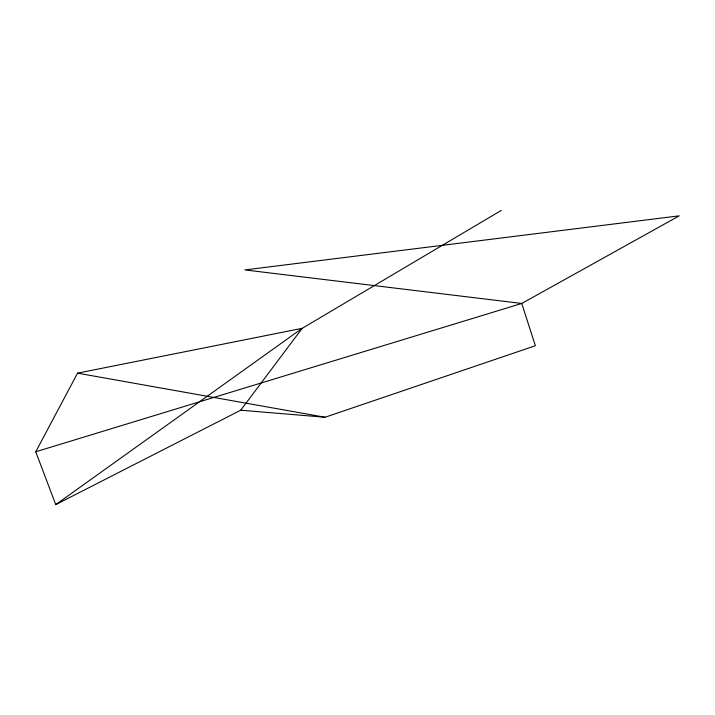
<?xml version="1.0" encoding="UTF-8"?>
<svg xmlns="http://www.w3.org/2000/svg" width="715" height="715" viewBox="0 0 715 715"><rect width="100%" height="100%" fill="white"/><g stroke="black" fill="none" stroke-linecap="round" stroke-linejoin="round"><path stroke-width="1.07" d="M55.734 504.62L302.177 328.337L240.723 410.204L55.734 504.62L35.75 451.782L77.551 373.159L302.177 328.337L501.34 210.38M240.723 410.204L325.048 417.256L535.374 345.729L521.753 303.455L244.879 269.921L679.25 215.841L521.753 303.455L35.75 451.782M77.551 373.159L325.048 417.256"/></g></svg>
